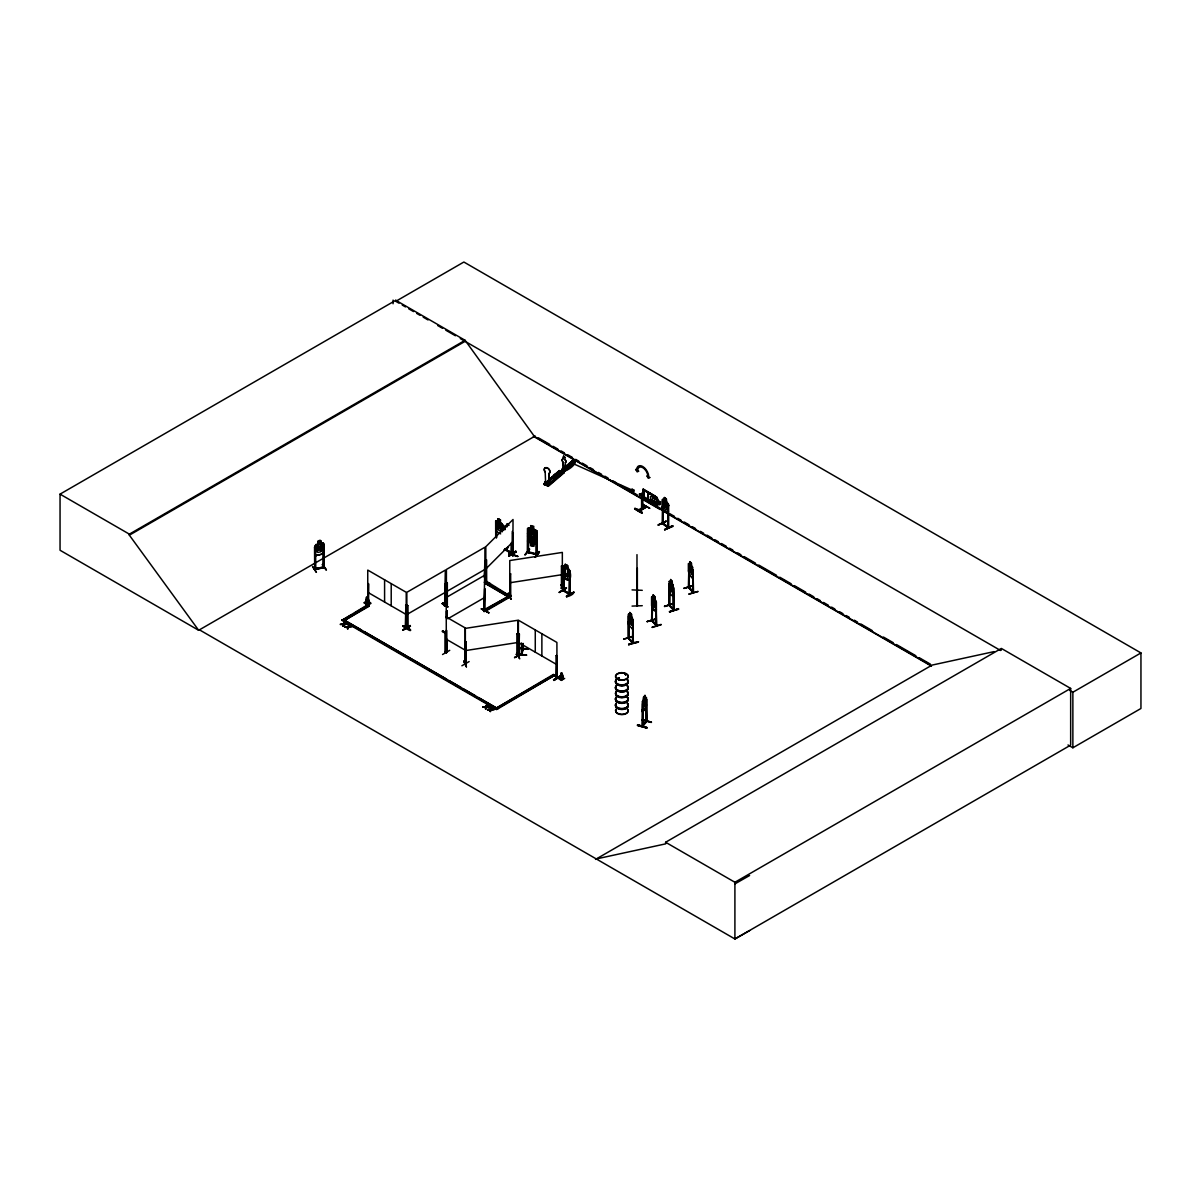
<?xml version="1.0" encoding="UTF-8"?>
<svg xmlns="http://www.w3.org/2000/svg" width="1201" height="1201" viewBox="0 0 1201 1201"><rect width="100%" height="100%" fill="white"/><g stroke="black" fill="none" stroke-linecap="round" stroke-linejoin="round"><path stroke-width="1.5" d="M521.895 653.374L514.824 657.457M523.201 648.99L521.759 654.725L521.865 644.892M561.317 677.439C559.546 665.069 567.232 682.979 559.996 679.075L561.452 673.055M548.452 483.913L549.037 473.434A3.408 2.297 49.4 0 0 549.037 469.516A3.408 2.297 49.4 0 0 545.044 467.955A3.408 2.297 49.4 0 0 545.044 471.888L545.164 471.783A3.408 2.297 49.4 0 1 545.164 467.85A3.408 2.297 49.4 0 1 549.157 469.411A3.408 2.297 49.4 0 1 549.157 473.329L548.572 483.823L545.629 482.817L545.164 471.783M564.935 469.681L565.401 462.625A2.267 1.531 49.4 0 0 565.01 459.563L564.935 459.623A2.267 1.531 49.4 0 1 565.326 462.685L565.401 462.625M516.4 654.605L526.578 655.085L516.49 653.854L516.4 654.635L526.578 655.161L516.46 654.335M486.66 581.299L486.33 581.344M513.412 555.357L512.527 555.748L513.022 533.004L513.022 555.763M366.605 603.698C363.618 587.244 374.172 606.985 365.9 603.337L367.086 597.497L365.9 603.337M560.702 679.421L561.768 673.206M643.736 489.648L643.991 490.428L643 489.287L656.872 497.274L657.728 500.502M643.316 489.828L650.672 494.212M643.736 497.139C645.718 499.646 637.656 492.275 650.672 500.862M643.316 497.379L643.331 489.122L655.115 496.013L654.86 496.914L643.316 489.888M642.235 508.188L642.88 508.684L642.73 493.731L641.935 493.266L641.304 496.148L639.517 495.127L639.517 493.851L641.304 494.872L642.475 494.181M646.033 720.96L646.829 720.465L642.115 726.455L642.55 701.009L642.535 712.058L645.973 707.929L646.438 704.717M646.003 707.974L646.348 704.687M546.005 483.042C549.307 480.475 543.993 483.237 546.56 482.652M546.455 482.862L545.494 481.316L543.933 484.108L548.196 485.925L548.151 484.303L549.728 482.952L547.821 485.324L544.248 483.943L545.824 481.436M546.71 481.586L546.725 482.442L546.89 481.616M562.053 470.237L572.532 461.469C572.802 463.556 560.582 471.423 562.128 469.831L564.515 470.762L565.551 469.096L565.776 470.146L562.954 469.036L562.668 461.649A2.267 1.531 49.4 0 1 563.059 458.887L563.404 456.275M563.629 469.081L563.719 468.285M563.209 469.141C563.93 469.231 564.605 468.825 562.744 461.589A2.267 1.531 49.4 0 1 563.134 458.827L563.824 456.2M563.464 468.63L564.02 468.57M643 496.839L655.115 504.165M643.316 497.304L643.03 489.332M637.461 725.569C666.135 732.88 618.665 719.474 646.904 727.386M646.678 728.091C634.759 724.623 633.903 723.843 646.859 727.836M365.569 602.827L367.206 597.347M560.732 676.103L561.302 673.085L559.666 678.565M490.353 583.536L484.994 581.854M314.452 569.514L324.06 567.518M314.452 568.704L323.009 567.187L314.587 568.899M442.538 654.515L449.729 650.341M559.996 679.075L561.242 673.311M619.206 678.955C620.497 677.379 616.068 678.055 618.2 678.865M619.161 678.085L617.839 678.37M619.206 678.28L617.719 678.715M625.151 674.271L625.706 674.527M690.635 568.493L692.091 567.503L691.175 569.694L692.136 574.033L690.86 569.935L689.509 571.106L690.53 568.974L689.554 564.77L690.725 568.478M518.036 648.12L528.125 648.975L517.961 648.015M522.69 648.195L523.081 649.546L523.171 643.421M522.675 648.96L521.354 654.71L523.02 648.99M633.002 626.817L632.372 628.979L632.852 626.772M673.731 593.819L673.145 596.056L673.686 593.925M365.735 602.301L367.116 597.407M402.86 626.291C418.233 637.01 406.313 623.904 402.86 626.306M410.502 629.759L403.206 625.691M442.478 603.382L446.802 605.935M634.623 508.804C639.878 508.098 648.735 518.412 634.623 508.804L641.829 512.977M634.969 508.203L642.175 512.722L634.969 508.518M662.817 510.17L662.261 506.942L662.817 510.17L667.681 513.743L668.402 511.431M656.211 619.1L646.994 621.668L656.256 618.77M664.408 606.235L673.641 603.653L664.618 606.415M693.022 585.878L683.804 588.43L693.067 585.533M546.26 482.141C547.461 481.886 545.494 483.177 546.125 482.156M563.629 468.96L563.839 470.387M568.658 464.817L569.709 465.493L569.619 464.532M570.13 464.982L569.229 464.682M323.955 550.974L322.964 553.916L315.698 555.613L322.994 553.931L324.105 551.034M569.214 580.278L563.584 577.096L562.864 573.973L563.524 577.156C573.162 588.415 572.667 565.07 563.584 566.256L562.789 566.692L562.864 590.637L570.055 594.645L569.965 570.67L567.488 568.373L568.689 570.04L568.689 575.144L567.488 576.66L565.251 575.399L564.065 572.532L564.065 567.427L565.251 567.202M569.139 580.323L569.965 577.966M547.191 481.901L546.83 484.769L545.539 484.273M510.755 595.306L509.764 595.666M516.88 655.551L517.976 655.371M562.518 587.544L561.483 587.709L562.533 588.31M343.351 626.306L344.087 624.04L347.164 623.649L342.765 625.976L344.192 621.938L342.765 625.976M348.035 629.009L348.875 624.64L347.449 628.678L348.875 626.367L351.293 626.487M485.805 708.98L487.231 704.942L485.925 706.383L485.805 708.98L487.231 704.942M490.488 711.683L491.224 709.416L494.302 709.491L491.224 709.881L489.903 711.352L491.329 707.314L491.915 708.11L491.329 707.314M348.875 625.105L348.155 626.877L345.032 627.282L348.155 626.412M486.645 704.612L485.925 706.849L482.802 707.254L485.925 706.383M658.238 525.062L666.255 521.414M642.16 725.704L642.595 726.56L646.874 721.351L646.468 699.012L646.033 721.771L646.438 697.391L642.58 701.084M642.115 726.455L642.94 725.284M642.94 726.08L642.82 701.699L643.481 697.15L645.012 695.424L644.967 698.306M646.814 721.351L646.468 699.012M344.087 624.505L344.777 622.268L344.192 624.115L347.164 624.115M347.449 628.678L348.05 626.802L345.032 626.817M485.219 708.65L485.82 706.773M489.903 711.352C493.116 708.38 486.015 708.71 488.041 710.271L490.503 709.926M491.915 707.644L491.329 709.491L494.302 709.025M312.56 566.782L316.343 572.246M312.575 566.437L316.418 572.352M527.509 533.739L528.62 531.217L535.856 532.989L536.772 536.006L535.781 533.064L528.65 531.397M535.676 540.525L536.712 538.138M536.862 538.123L535.751 540.63L528.515 538.859L527.569 535.916M636.995 590.667L637.401 589.841M636.995 590.637L637.341 589.526M636.875 605.034L636.98 606.1L636.98 554.637M637.446 605.844L637.446 605.034M639.517 493.851L643.03 494.707L641.935 494.196L642.175 508.999L642.355 493.851M463.706 661.346L466.423 666.99M466.423 666.675L463.796 660.94M508.353 593.084L511.071 599.224L508.218 593.504M510.98 599.164L508.293 593.429M645.372 506.176L637.821 510.215M364.158 607.631L370.974 603.367M559.261 592.423L566.437 588.22M508.323 547.431L504.06 549.983M505.801 549.247L505.066 548.827L512.287 553.601M512.272 531.412L512.106 553.826L504.81 549.788L505.801 550.058L505.726 549.172M511.371 544.158L511.266 553.406L512.362 552.835L505.561 549.623L511.536 552.64M368.137 605.649L367.671 604.944L368.737 606.46L344.687 620.347L368.737 605.754L364.173 602.887L367.251 600.89L364.173 602.752L367.506 604.658L370.584 602.812L367.506 600.89M368.647 606.01L367.746 605.799L367.746 570.085L406.223 592.303L406.208 628.063L405.818 605.289L405.473 627.643L405.803 626.637L406.478 627.793M518.322 655.926L518.412 620.211L556.904 642.43L556.979 678.205L556.168 677.739L556.498 655.416L557.219 678.055L556.483 677.589M519.072 634.083L518.412 633.723L519.327 633.948L519.057 656.362L518.817 654.98M521.384 654.185L521.504 643.015M563.599 590.156L562.774 589.736L563.839 590.817L563.764 568.553L562.864 568.328L563.524 568.704M562.864 590.637L562.939 566.722M563.854 589.976L563.029 589.556M546.305 482.982L544.248 483.943M510.845 595.501L510.77 596.372L486.225 581.164L486.225 581.975M512.527 554.937L513.382 554.457L513.382 555.417M315.413 569.289L315.413 547.071L314.557 547.281L314.722 569.739L314.737 545.794L317.89 544.158L317.845 541.366C323.249 537.447 318.775 545.494 322.964 542.912L324.105 543.693L323.955 567.548L314.797 569.694M323.94 566.752L323.249 566.962M407.484 626.847L406.884 627.162M407.094 628.183L407.83 626.982M445.646 605.184L445.076 605.529M445.646 605.995L444.986 605.529M484.994 611.189L483.958 611.429L484.679 588.79L484.934 611.174M319.346 547.221L321.988 544.113L320.021 547.701C324.105 550.103 320.637 552.49 319.406 548.437L316.704 551.709L318.73 547.986L316.794 545.314L319.526 547.101M521.789 654.62L521.729 643.571M628.273 637.461L628.754 637.926M628.558 638.647L628.588 615.888L628.754 638.737L628.198 638.226L633.347 642.37L633.002 643.361L632.957 619.446L631.336 616.834L631.441 614.056L632.071 623.724L631.291 625.06L629.039 620.422L629.774 612.39L631.441 614.056M651.648 620.707L656.377 625.856L656.377 601.971L652.098 596.582L651.603 620.662M651.648 619.971L652.473 620.301M652.413 620.241L652.428 621.007M669.527 605.004L668.972 604.493L669.888 604.869M670.608 582.35L670.653 579.437L672.215 581.149L672.845 590.802L672.065 592.138L670.608 590.547L669.813 587.499L669.813 582.395L670.608 582.35L669.482 581.029L668.972 605.304L673.701 609.042M656.632 624.895L652.443 620.557M688.443 587.544L693.127 592.573L692.617 567.172M689.209 587.019C689.329 589.796 688.038 585.232 689.239 587.094M673.221 609.943L673.566 608.952M692.602 592.138L693.517 592.513L693.007 569.799L692.692 592.183M693.457 592.453L688.774 587.334L693.172 591.823M642.46 494.212L642.88 494.797M527.509 541.081L528.605 542.312L535.826 544.008L536.772 543.332M530.647 542.747L530.602 545.539L533.724 546.23L533.619 543.377L535.166 542.852L535.166 537.748L533.619 535.181L533.619 530.091L529.836 529.01L531.608 532.613L529.581 535.376L531.503 538.904C527.569 541.201 530.977 543.543 532.163 539.714L534.7 542.837L532.779 539.234C536.712 536.877 533.454 534.43 532.118 538.483C529.401 532.463 529.071 538.003 532.253 533.379L534.91 536.682L532.884 532.944C536.832 530.722 533.364 528.275 532.208 532.148L530.662 529.356L530.752 534.49L529.206 536.292L529.206 541.396L530.752 542.672L530.647 545.479M527.629 552.445L527.614 528.515L527.449 552.37M527.689 529.986L528.545 530.181L528.5 552.625L527.629 551.634M530.752 528.47L530.692 525.573L533.769 526.323L533.619 529.176L535.166 530.467L533.619 542.462L530.752 541.771L530.752 536.667L529.206 534.115L529.206 529.01L530.692 528.305L527.569 528.575M533.724 529.116L536.862 530.767L536.847 554.667M536.862 530.767L528.545 527.84L527.674 528.635M536.757 532.418L535.901 532.208L535.961 554.517L535.961 553.706M529.521 549.563L525.017 554.847L529.461 549.097M529.521 549.097L525.017 554.802M528.29 551.784L527.599 551.364M528.635 551.844L536.757 553.886M528.5 552.625L528.635 551.619M535.811 553.826L536.982 553.661L535.991 553.391M535.811 554.412L536.156 553.436M538.979 551.454L535.015 557.234M534.925 557.279L539.429 551.965L536.442 556.048M535.406 557.339L539.414 551.935M662.502 506.672L662.757 523.936L663.072 507.092M662.502 523.336L668.747 527.915L667.816 526.849M509.659 596.281L510.755 596.327L509.764 596.477L509.764 560.552L562.338 552.415L562.353 588.4M465.102 663.342L465.583 650.281M465.207 663.327L466.288 663.598M465.102 664.153L466.288 664.168L465.237 664.378L465.207 628.408L517.766 620.286L517.796 656.271L516.88 656.362L517.871 655.176M465.207 664.138L466.213 664.243L466.093 641.769L465.207 641.919L466.093 641.769M561.347 588.295L562.428 588.325L562.338 565.911L561.452 566.061L561.437 588.49L562.203 587.274M516.91 655.311L516.82 656.106M642.595 703.756L642.61 726.5M642.58 711.923L645.868 707.899M642.1 719.849L651.527 722.191L642.28 719.639M642.655 725.704L646.348 721.05M556.048 477.232L555.973 476.196M442.599 630.81L445.526 632.462M446.337 652.473L446.202 597.497L484.679 575.279L483.958 611.429L484.754 610.153M464.997 663.537L464.997 641.319M486.27 559.756L486.075 582.59L486.66 582.05L485.279 582.89L509.329 597.467L507.918 596.657L485.474 609.613M513.337 533.109L512.572 533.469M508.834 553.301L517.946 556.393L509.059 553.451M485.82 568.944L513.022 541.726M406.884 627.973L406.839 592.318L445.331 570.1L444.61 606.235L445.346 605.754M407.8 627.838L407.74 605.574L406.839 605.814L407.74 605.574M446.682 583.101L446.607 605.364L447.147 603.938M484.063 611.324L484.634 611.009M629.099 638.602L629.024 623.769M688.368 587.454L688.999 563.314M669.437 605.799L669.362 582.965L669.482 605.754L669.798 590.847M651.978 621.142L653.239 594.855L654.8 596.567L655.446 601.131L654.65 607.571L652.413 602.932M669.032 581.554L673.115 585.082L672.215 583.881M549.202 479.499L559.366 470.597L563.584 472.233L563.93 472.969L548.422 486.21L546.995 485.624L563.584 472.233M547.896 480.76L559.366 470.597M561.903 468.975L563.179 468.165L563.179 468.93M548.362 480.94L560.221 471.377M562.984 468.42L563.569 468.87M548.647 481.061L560.176 471.197M574.303 462.175L572.201 460.929L561.693 470.101C565.07 474.515 581.524 460.433 572.021 461.289M558.825 472.578L544.503 484.694M572.201 460.929L561.753 470.116L572.757 461.334M543.693 484.378L544.969 484.874L559.111 472.864M564.005 471.002L565.776 469.171M547.296 485.579L561.047 473.599M563.975 470.972L575.054 462.325L564.905 471.347M547.025 485.654L562.774 472.188L563.915 472.984M564.335 471.107L574.633 462.28M547.821 485.324L549.397 483.988M575.024 462.025L564.185 470.822M559.141 471.137L563.584 472.533L547.926 486.015M485.82 582.44L485.82 546.71L513.022 519.508L512.887 555.793L513.022 554.952M625.781 674.752L625.12 674.346L626.021 674.662M664.408 500.292L662.171 499.646L662.171 506.987M662.952 499.241L662.201 523.546L662.156 522.6L663.057 522.885M505.666 525.498L504.78 529.656M511.191 543.017L511.956 542.462M562.864 566.647L563.659 566.211M367.251 597.633L369.022 603.187M554.171 476.497L555.748 476.317M507.197 523.606L507.287 526.473L506.071 526.729M505.156 549.022L508.398 547.086L504.15 550.103M511.401 553.481L511.611 544.008M508.744 555.447L515.754 551.169L516.175 551.86L509.104 556.108L508.699 555.417L515.814 551.229M508.759 555.838L515.86 551.619M509.104 556.048L516.175 551.829M565.251 578.131L565.251 564.275L567.653 565.626L567.653 568.373M563.539 566.136L565.326 567.157M637.386 606.1L637.341 568.148M367.986 583.431L368.046 605.649M405.578 627.733L405.818 605.289M406.478 605.649L405.578 605.424M444.61 606.235L445.331 583.596L445.586 606.04M444.685 606.19L445.571 583.731M484.273 577.171L484.919 560.732L485.279 583.581L507.723 596.537M484.513 577.321L485.159 560.882M448.063 606.805C441.127 604.598 440.317 600.845 447.207 605.244M410.412 626.111C387.788 638.782 424.959 616.413 402.905 630.045M402.845 630.09L410.412 626.126M484.994 582.92L489.137 584.827L484.393 582.11M446.847 610.618L446.847 617.764M484.213 611.564L484.934 588.925M481.256 608.967L488.912 612.87L481.646 608.727M484.033 610.483L484.393 610.693M481.346 608.847L488.882 612.825M569.559 571.856L569.319 594.255L569.559 571.856L570.295 594.495L563.029 590.367M570.22 572.231L569.319 572.006M559.321 592.528L566.497 587.874L559.321 592.063M569.244 593.609L569.95 594.645M569.98 593.789L563.599 590.382L569.95 593.834M573.763 592.018C574.408 596.116 556.648 599.884 573.808 592.078M566.692 596.672L573.808 592.393L566.587 596.672M518.712 654.98L519.147 655.536M522.045 653.254L514.478 657.683L521.654 653.494M518.412 655.941L519.327 656.166L518.667 633.573M557.144 655.791L556.243 655.566M556.168 677.154L557.114 677.139M556.288 677.844L556.498 655.416M556.904 677.349L556.168 676.929L556.859 678.16M553.511 679.751L560.732 675.608L553.916 680.457L561.077 676.208L553.571 679.826M446.667 630.435L446.697 652.683M461.89 665.774L469.141 661.556M199.546 629.879L198.766 630.345L60.05 550.253L60.05 494.136L395.79 300.295L465.102 340.303L534.415 436.443L931.255 665.564M395.79 300.295L395.79 301.331L463.871 262.028L1140.95 652.939L1140.95 708.485L1072.868 747.788L1068.004 744.965M60.05 494.136L129.363 534.145L465.102 340.303M749.604 930.595L734.907 938.972L199.456 629.834L198.66 630.285L129.363 535.181L465.102 341.339M198.66 630.285L535.196 435.993M498.115 521.384L496.929 521.804L496.929 526.909L498.115 529.776L500.322 531.052L501.508 529.551L501.508 524.447L500.322 522.84L500.487 520.018L498.115 518.652L500.487 520.018M496.613 522.87L495.713 522.63L496.613 522.87L496.613 537.673M500.412 522.795L502.769 525.137L502.769 530.647M495.668 528.38L496.403 531.518L500.652 533.875M502.769 525.137L502.018 523.636L496.463 520.618M502.123 526.338L503.024 526.563L502.123 526.338L502.123 531.893M551.724 676.118L496.508 707.99L553.346 674.482L554.757 675.292L496.508 709.611L341.88 620.347L367.341 604.944L368.737 606.46M341.88 620.347L351.308 614.897M354.505 613.05L365.735 606.565M496.403 531.518L495.833 528.365M406.839 614.537L445.331 592.318M446.427 591.673L484.919 569.454M485.279 583.581L486.675 582.77L486.585 559.861M641.935 493.266L642.73 493.731M639.517 495.127L639.728 493.731M642.535 493.836L642.535 494.767L641.439 494.482M648.255 493.206L648.255 499.496L650.447 501.853L648.075 499.571L648.18 493.101L650.537 493.716M643.991 496.914L643.736 489.738L643.781 496.794M648.18 493.251L650.522 493.611M655.115 496.013L654.86 496.914M656.797 497.319L650.432 493.671M447.793 618.8L484.679 597.497M657.638 498.685L657.638 505.051L656.812 505.531L642.955 497.439L656.857 505.381M646.288 506.357L639.082 510.515M657.638 503.279L657.728 505.005M660.085 501.868L652.353 496.223L650.462 496.493L650.462 499.046L652.353 501.508L656.782 504.06L657.563 503.144C661.526 508.639 659.694 497.574 659.934 504.51M507.918 596.657L483.868 609.853L485.279 610.663L510.635 596.071M483.868 610.543L485.279 611.354L510.725 596.657L510.65 573.913L509.764 574.048L509.855 596.462M341.88 619.641L496.508 708.92L554.757 675.292M595.516 859.406L932.051 665.099L994.053 651.618M596.296 858.94L665.609 843.868L665.609 842.261L1001.349 648.42L1070.661 688.428L1070.661 745.13L734.907 938.972L734.907 882.27L1070.661 688.428M1001.349 650.026L1000.568 650.492L460.268 338.547M1069.656 690.38L1072.868 692.241L1140.95 652.939M734.907 883.891L749.604 875.514M662.502 501.117L663.147 523.726M666.405 501.673L668.477 504.165L668.477 528.05L668.402 504.15L662.862 499.271M667.831 505.366L668.687 505.651L667.831 505.366L668.101 527.404M667.681 513.743L662.862 510.125M658.283 525.167L666.315 521.069L658.283 524.717M667.771 526.954L662.862 523.351L668.747 527.104M664.633 529.386L672.635 525.708L664.603 529.806L672.965 526.398L672.62 525.693M664.663 529.776L672.665 526.083M407.484 605.439L407.559 627.613M407.199 628.153L407.094 605.965M625.826 674.331L625.496 674.572M546.74 482.487L545.764 482.367M315.608 569.514L315.413 547.071M323.054 566.692L323.79 566.527M555.853 477.127L554.096 476.917M523.035 649.501L523.035 643.946M690.035 564.365L689.209 564.605L689.209 569.709L691.461 574.333L692.241 567.908L690.035 561.633L691.551 563.374L691.611 566.076M688.368 570.985L688.368 563.659L692.602 567.247M693.067 576.12L692.542 578.251L688.999 574.153M673.251 609.988L673.611 587.589L674.121 610.318L669.347 604.914M669.573 592.018C668.176 583.686 669.407 596.477 673.251 596.026M654.71 596.597L654.65 599.359L655.716 600.44M651.963 598.398L652.128 621.232M688.774 587.905L689.194 574.889M692.647 591.477L693.067 591.763M651.573 604.223L651.573 596.897L653.299 597.738L653.134 594.885M652.008 620.617L656.677 625.766L655.896 603.112L655.851 625.421M688.864 593.94L698.096 591.447L689.089 594.24M632.447 617.899L628.799 613.921L628.258 614.477L628.228 638.286L632.957 643.301M651.678 604.193C650.537 606.7 656.497 614.732 656.377 609.312M673.671 603.337L664.648 606.565M628.213 621.713L628.693 624.97L632.462 628.949M632.477 642.91L632.837 620.512L633.347 643.241L628.543 638.061M678.475 608.622L669.422 611.759L678.7 609.252M669.452 611.684L678.475 608.937L669.693 612.03M652.068 627.162L661.075 624.4M661.301 624.7L652.278 627.462M623.874 639.022L632.897 636.26M633.287 642.37L632.792 642.1M628.648 644.231C651.978 639.352 626.487 642.97 628.919 644.952M628.648 644.682L637.941 642.205M509.855 596.221L510.665 596.372M527.734 551.334L528.635 551.589M323.009 542.972L315.728 544.593M322.979 545.329L323.955 545.329L322.979 545.329L322.874 567.578M315.533 547.266L314.557 547.281M322.619 564.56L326.417 570.04L322.619 564.53M366.335 601.881L367.221 601.701M555.327 477.503L556.123 476.347M509.855 574.243L510.65 573.913M562.428 566.106L561.452 566.061M561.483 588.52L562.428 588.325M561.227 585.292L564.38 590.967L561.197 584.917M516.88 656.362L516.88 633.918L517.766 633.783L517.976 656.181L517.015 656.362M517.871 633.978L516.88 633.918M465.282 663.252L466.093 663.988M516.88 656.136L517.871 655.986M516.64 652.804L519.342 658.493M509.764 582.77L562.338 574.633M465.207 650.627L517.766 642.505M344.192 623.664L346.609 623.784M340.348 624.115L343.471 623.709M340.348 624.58L343.366 624.55M345.032 627.282L348.05 627.267M486.645 706.338L489.618 706.773L486.54 707.179M482.802 706.788L489.618 706.773M482.802 707.254L485.82 707.224M487.486 709.491L494.302 709.491M348.77 627.207L351.848 626.817M486.54 706.713L489.618 706.323M487.486 709.956L490.608 709.551M488.807 584.947L484.438 582.425M441.968 603.653L447.808 606.97M642.295 504.315L649.846 508.368L642.235 503.97M465.418 664.348L465.327 628.003L446.081 616.894M505.171 549.668L505.051 548.782M512.106 553.826L512.031 542.672M367.671 605.034L368.467 605.409M519.027 656.316L519.327 633.948M632.056 589.901L642.265 590.322M642.265 605.694L632.056 606.1M444.97 651.693L446.952 651.693M558.27 678.4L561.347 680.397L564.68 678.4M484.859 582.95L484.919 547.236L446.427 569.454L446.352 605.214M517.976 648.315L528.05 649.321M527.809 552.19L536.982 554.472L536.892 532.238M555.027 477.277L554.261 477.052M688.834 587.95L688.879 565.731M693.172 592.633L692.947 591.147M673.686 610.378L673.236 584.977L673.686 610.423L668.972 605.304M656.271 625.856L656.196 610.423M322.183 564.59L325.936 569.694M563.93 590.967L561.137 584.917M517.106 653.119L519.778 658.794M530.752 534.475L533.619 535.196M530.752 545.404L533.619 546.11M527.524 552.43L536.757 554.637M563.749 456.275L564.905 457.371M642.055 709.941L642.67 711.953M484.964 582.26L490.353 584.001L484.754 582.515M570.46 462.415L632.011 490.023M563.179 468.165L562.894 470.131M563.059 468.945L565.551 469.861L565.551 469.096M545.389 481.961L546.695 482.201M668.251 527.99L662.156 523.501M368.152 601.791L369.187 602.647M555.973 476.437L553.991 476.977M509.134 525.227L507.678 524.432L507.678 525.332M505.591 525.543L507.287 526.473M565.176 564.32L567.653 565.626L567.488 579.392M565.251 568.103L567.488 569.364M565.251 573.207L567.488 574.468M447.162 605.619L442.749 603.217L447.102 605.709M445.466 632.837L442.569 631.186L445.421 632.927M445.121 633.152L442.223 631.486L442.614 630.81M403.206 625.991L410.517 630.225M395.79 301.331L399.017 303.192M402.245 305.054L405.473 306.916M408.685 308.777L413.519 311.569M416.747 313.431L419.975 315.293M423.202 317.154L428.036 319.946M437.704 325.531L442.538 328.323M445.766 330.185L455.434 335.755M641.739 494.302L642.535 494.767M538.438 437.855L549.773 444.4M553.015 446.277L557.88 449.084M561.107 450.945L564.35 452.822M567.593 454.684L572.457 457.491M575.699 459.367L578.927 461.244M582.17 463.106L587.034 465.913M590.276 467.79L593.504 469.651M598.368 472.458L601.611 474.335M604.854 476.196L608.081 478.073M612.945 480.88L616.188 482.742M619.431 484.619L637.251 494.902M643.721 498.64L651.828 503.324M655.055 505.186L666.405 511.731M669.633 513.608L674.497 516.415M677.739 518.277L680.982 520.153M684.225 522.03L689.074 524.822M692.316 526.699L695.559 528.575M700.408 531.367L703.651 533.244M706.894 535.121L711.758 537.928M715 539.789L718.228 541.666M721.471 543.528L726.335 546.335M729.577 548.211L732.805 550.073M737.669 552.88L740.912 554.757M744.155 556.618L755.489 563.164M758.732 565.04L776.552 575.324M779.779 577.201L791.129 583.746M794.356 585.608L805.706 592.168M808.934 594.03L813.798 596.837M817.04 598.714L820.283 600.575M823.526 602.452L828.375 605.259M831.617 607.121L834.86 608.997M839.709 611.804L842.952 613.666M846.195 615.543L849.437 617.404M854.301 620.211L857.529 622.088M860.772 623.95L872.106 630.51M883.456 637.055L893.169 642.655M896.411 644.532L915.853 655.746M919.08 657.623L930.43 664.168M533.349 436.293L660.115 509.479M669.858 515.109L931.496 666.165M498.19 521.519L495.668 521.039L495.713 537.447M488.282 583.701L510.725 596.657M518.412 642.43L556.904 664.648M554.757 675.998L553.346 674.482M367.746 592.303L406.223 614.522M446.081 639.112L465.327 650.221M344.897 620.467L361.006 629.759M364.233 631.621L446.367 679.045M449.594 680.907L460.869 687.422M464.096 689.284L475.371 695.784M478.583 697.646L497.92 708.8L343.291 619.536M665.609 842.261L734.907 882.27M664.318 497.604L666.24 499.015M570.19 593.579L569.319 593.444M641.589 494.797L641.589 508.684M692.632 578.221L688.894 574.183L688.473 570.955M692.812 585.683L684.045 588.295M689.239 587.334L692.947 591.387M652.098 607.421L655.836 611.444M656.016 618.905L647.249 621.518M628.708 613.951L629.924 615.242M632.897 636.725L623.634 639.157M317.845 541.366L317.995 544.218L316.433 545.494L316.433 550.598L317.995 552.43L320.892 551.754L322.453 549.217L322.453 544.113L320.892 543.558L320.847 540.765M314.737 553.121L315.743 555.673M563.284 678.385L561.708 673.115L562.023 676.043M642.82 706.804L643.526 708.11L645.583 703.426L644.907 695.394M510.845 595.726L510.545 596.116M517.706 556.528L508.804 553.766M367.611 597.392L368.872 602.136M563.119 678.925L561.738 673.281L562.518 679.331M367.551 597.618L368.422 603.593M564.98 457.311L564.935 459.623M561.498 673.386L561.633 679.526M367.401 597.648L367.536 603.788M1072.868 692.241L1072.868 747.788M668.116 510.785L668.116 527.449M654.56 496.028L654.545 504.255M651.287 722.492L642.055 719.969M642.955 725.194L642.97 726.14M632.852 619.476L632.807 643.286M571.301 465.207L568.478 464.307M563.764 568.553L563.839 591.057M549.728 482.952L549.728 484.408M545.494 481.316L545.389 484.378M541.876 633.768L541.876 655.986M535.271 629.94L535.271 652.158M533.574 543.437L533.574 546.17M507.362 523.696L507.362 526.428L504.78 525.978L504.87 529.701M502.859 525.092L502.859 530.587M496.358 523.005L496.358 537.823M495.833 521.084L495.953 537.297M447.327 582.725L447.327 605.034M447.072 582.575L447.072 604.794M447.102 610.769L447.102 617.899M446.952 639.187L446.952 652.383L444.97 652.383L444.97 632.056M446.442 611.144L446.442 618.29M446.337 630.255L446.307 652.834M393.072 300.085L393.072 303.763M391.211 583.626L391.211 605.844M384.59 579.813L384.59 602.031M368.647 583.806L368.467 606.22M368.392 583.956L368.242 606.175M323.835 545.134L323.895 567.623M129.363 534.145L129.363 535.181M627.477 686.161A6.455 3.723 0 0 1 621.878 691.746A6.455 3.723 0 0 1 616.293 686.161M627.402 686.537A6.365 3.678 0 0 1 621.878 692.046A6.365 3.678 0 0 1 616.368 686.537M627.372 691.341A6.335 3.663 0 0 1 621.878 696.835A6.335 3.663 0 0 1 616.398 691.341M627.372 691.686A6.335 3.663 0 0 1 621.878 697.165A6.335 3.663 0 0 1 616.398 691.686M627.477 680.021A6.455 3.723 0 0 1 621.878 685.621A6.455 3.723 0 0 1 616.293 680.021M627.402 685.516A6.365 3.678 0 0 1 621.878 691.025A6.365 3.678 0 0 1 616.368 685.516M627.387 680.412A6.35 3.663 0 0 1 621.878 685.906A6.35 3.663 0 0 1 616.383 680.412M627.477 685.846A6.455 3.723 0 0 1 621.878 691.431A6.455 3.723 0 0 1 616.293 685.846M627.477 679.706A6.455 3.723 0 0 1 621.878 685.306A6.455 3.723 0 0 1 616.293 679.706M627.387 679.391A6.35 3.663 0 0 1 621.878 684.885A6.35 3.663 0 0 1 616.383 679.391M627.477 703.636A6.455 3.723 0 0 1 621.878 709.221A6.455 3.723 0 0 1 616.293 703.636M627.387 704.011A6.35 3.663 0 0 1 621.878 709.521A6.35 3.663 0 0 1 616.383 704.011M627.372 708.815A6.335 3.663 0 0 1 621.878 714.31A6.335 3.663 0 0 1 616.398 708.815M627.387 692.241A6.35 3.663 0 0 1 621.878 697.736A6.35 3.663 0 0 1 616.383 692.241M627.372 709.16A6.335 3.663 0 0 1 621.878 714.64A6.335 3.663 0 0 1 616.398 709.16M627.402 691.911A6.38 3.678 0 0 1 621.878 697.436A6.38 3.678 0 0 1 616.368 691.911M627.477 697.496A6.455 3.723 0 0 1 621.878 703.095A6.455 3.723 0 0 1 616.293 697.496M627.402 702.99A6.365 3.678 0 0 1 621.878 708.5A6.365 3.678 0 0 1 616.368 702.99M627.387 697.886A6.35 3.663 0 0 1 621.878 703.381A6.35 3.663 0 0 1 616.383 697.886M627.477 703.321A6.455 3.723 0 0 1 621.878 708.905A6.455 3.723 0 0 1 616.293 703.321M627.477 697.18A6.455 3.723 0 0 1 621.878 702.78A6.455 3.723 0 0 1 616.293 697.18M627.402 696.85A6.365 3.678 0 0 1 621.878 702.36A6.365 3.678 0 0 1 616.368 696.85M643.135 701.504L644.036 703.546L643.09 707.929L644.321 703.771L645.568 704.912L644.637 702.795L645.522 698.577L644.352 702.525L643.135 701.504M631.141 490.263C632.582 493.386 633.467 486.03 631.141 490.263M632.732 491.194C634.188 494.302 635.074 486.96 632.732 491.194M632.056 624.7L631.005 620.422L631.996 618.35L630.675 619.416L629.384 615.497L630.36 619.686L629.339 621.833L630.69 620.662L631.966 624.76M655.431 607.211L654.065 603.157L652.713 604.343L653.734 602.196L652.744 598.008L654.035 601.911L655.371 600.86L654.38 602.917L655.431 607.211M672.845 591.778L671.779 587.499C674.151 587.379 667.456 577.186 671.134 586.764L670.113 588.91L671.479 587.739L672.755 591.838M667.216 509.509L665.414 505.621C664.723 509.314 662.066 506.176 664.964 504.705L663.673 500.622L665.369 504.375C666.15 500.832 668.597 504.075 665.819 505.351L667.216 509.509M501.402 530.527L499.346 526.774C498.565 530.527 495.518 527.569 498.835 525.888L497.349 521.91L499.301 525.543C500.171 521.925 502.994 525.002 499.811 526.473L501.402 530.527M667.276 508.533L666.24 509.96L664.318 508.533L663.282 505.591L664.333 497.424L666.405 498.94L667.276 508.533M644.622 696.295L643.766 698.261L644.622 696.295M644.862 699.192L643.526 700.829L643.526 705.933L644.862 704.296L644.862 699.192M646.618 506.897L639.427 511.131L646.633 506.927M649.756 477.533L648.3 478.313L646.844 475.851L647.849 476.437A7.161 4.128 60 0 0 642.79 467.669A7.161 4.128 60 0 0 637.731 470.582L638.737 471.167L637.176 471.888L635.629 469.381L636.635 469.951A8.572 4.954 60 0 1 642.685 466.453A8.572 4.954 60 0 1 648.75 476.947L649.756 477.533M320.382 541.396L318.505 542.732L320.382 541.396M320.892 544.473L317.995 545.134L317.995 550.238L320.892 549.563L320.892 544.473M533.109 526.774L531.262 526.323L531.262 527.239L533.109 527.689L533.109 526.774M533.619 537.372L530.752 536.667L533.619 537.387M533.109 544.623L531.262 544.173L531.262 545.074L533.109 545.539L533.109 544.623M573.988 462.925L571.166 461.815L573.988 462.925M572.231 464.412L569.409 463.316L572.231 464.412M570.265 466.108L567.442 465.012L570.265 466.108M562.023 473.584L557.789 471.933L562.023 473.584M560.972 474.485L556.739 472.834L560.972 474.485M559.411 475.821L555.177 474.17L559.411 475.821M558.015 477.007L553.781 475.371L558.015 477.007M556.438 478.358L552.22 476.707L556.438 478.358M567.082 565.956L565.656 565.146L567.082 566.872L567.082 565.956M656.782 500.141L652.353 497.589L652.353 500.141L656.782 502.694L656.782 500.141M659.544 502.183L658.749 501.733L659.544 503.82L659.544 502.183M499.931 520.333L498.505 519.523L499.931 521.249L499.931 520.333M500.322 523.756L498.115 522.48L498.115 527.584L500.322 528.86L500.322 523.756M665.894 499.226L664.663 498.31L665.894 500.141L665.894 499.226M666.24 502.664L664.318 501.252L664.318 506.357L666.24 507.768L666.24 502.664M691.191 563.569L690.26 562.548L691.191 564.485L691.191 563.569M691.461 567.052L689.99 565.461L689.99 570.55L691.461 572.156L691.461 567.052M671.809 581.374L670.864 580.353L671.809 582.29L671.809 581.374M672.065 584.857L670.608 583.251L670.608 588.355L672.065 589.946L672.065 584.857M654.395 596.807L653.449 595.771L654.395 597.708L654.395 596.807M654.65 600.275L653.194 598.683L653.194 603.788L654.65 605.379L654.65 600.275M631.02 614.296L630.09 613.276L631.02 615.212L631.02 614.296M631.291 617.779L629.819 616.173L629.819 621.277L631.291 622.869L631.291 617.779M689.99 564.545L690.035 561.633L689.944 564.395M498.115 521.564L498.115 518.652L498.04 521.429M618.695 679.481A6.38 3.678 0 0 0 628.258 676.298A6.38 3.678 0 0 0 618.695 673.1A6.38 3.678 0 0 0 618.695 679.481M618.725 679.766A6.32 3.648 0 0 0 628.213 676.598A6.32 3.648 0 0 0 618.725 673.431A6.32 3.648 0 0 0 618.725 679.766"/></g></svg>
